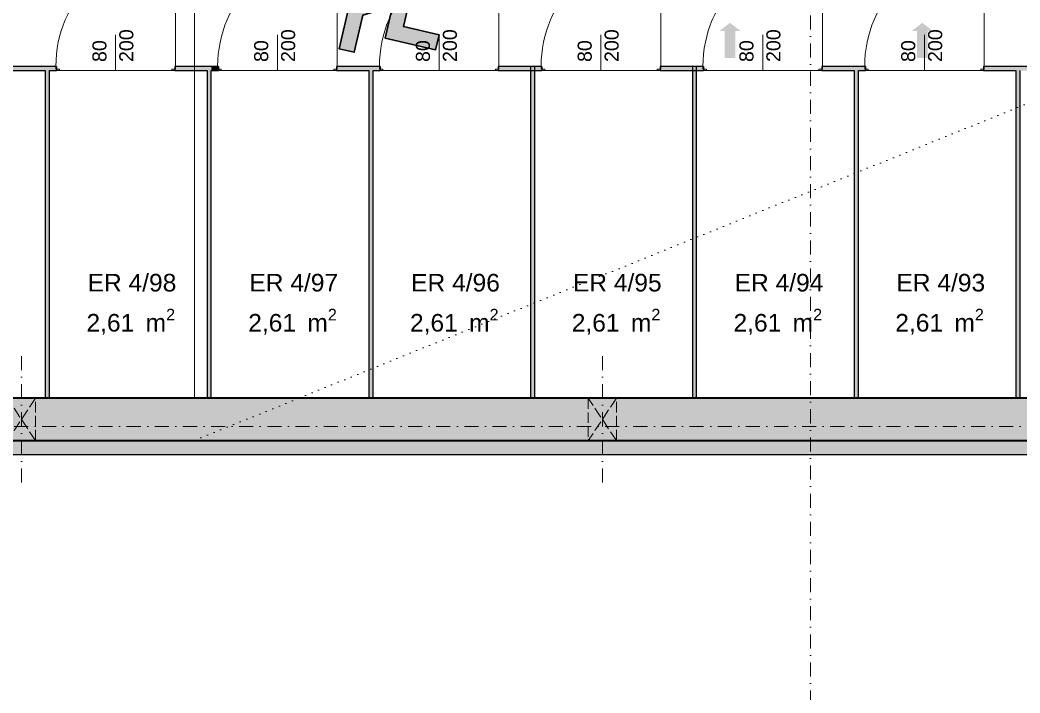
# Model space of a CAD drawing. Header units: millimetres. Extents: x 32522367 to 32638135, y 41424826 to 41540167.
# Drawn here: x 32566018 to 32573128, y 41509538 to 41514324 of the extents above; entities that cross this region are included whole.
import ezdxf
from ezdxf.enums import TextEntityAlignment as Align

# ---------------------------------------------------------------- set-up
doc = ezdxf.new("R2010")
doc.units = ezdxf.units.MM
for name, pattern in [('Achse', [0.2, 0.1, -0.05, 0, -0.05]), ('Punktlinie weit', [0.05, 0, -0.05]), ('Raster', [0.2, 0.1, -0.05, 0, -0.05]), ('Strichlinie eng', [0.1, 0.075, -0.025]), ('Untersicht', [0.1, 0.075, -0.025])]:
    doc.linetypes.add(name, pattern=pattern)
for name, color, linetype in [('000 Achsraster Haupt', 251, 'Continuous'), ('110 Wand Aussen', 251, 'Continuous'), ('120 Wand Innen tragend', 251, 'Continuous'), ('130 Wand Innen', 251, 'Continuous'), ('220 Bodenaufbau', 251, 'Continuous'), ('240 Unterdaemmung', 251, 'Continuous'), ('715 Lueftung', 251, 'Continuous'), ('811 Raum 2.Erschließung_ Nebenräume_Allg.räume_Technik', 251, 'Continuous'), ('955 Polierplan Beschriftung', 251, 'Continuous'), ('Archicad Tür-Marker', 251, 'Continuous'), ('Archicad Türen', 251, 'Continuous')]:
    doc.layers.add(name, color=color, linetype=linetype)
for name, color, linetype, lineweight in [('000 Achsraster Haupt_Stift_Nr__1', 251, 'Continuous', 13), ('110 Wand Aussen_Stift_Nr__1', 251, 'Continuous', 13), ('110 Wand Aussen_Stift_Nr__24', 251, 'Continuous', 13), ('110 Wand Aussen_Stift_Nr__29', 251, 'Continuous', 13), ('110 Wand Aussen_Stift_Nr__6', 251, 'Continuous', 13), ('110 Wand Aussen_Stift_Nr__7', 251, 'Continuous', 25), ('110 Wand Aussen_Stift_Nr__78', 251, 'Continuous', 13), ('110 Wand Aussen_Stift_Nr__8', 251, 'Continuous', 35), ('120 Wand Innen tragend_Stift_Nr__24', 251, 'Continuous', 13), ('120 Wand Innen tragend_Stift_Nr__8', 251, 'Continuous', 35), ('130 Wand Innen_Stift_Nr__26', 251, 'Continuous', 13), ('130 Wand Innen_Stift_Nr__7', 251, 'Continuous', 25), ('220 Bodenaufbau_Stift_Nr__6', 251, 'Continuous', 13), ('240 Unterdaemmung_Stift_Nr__6', 251, 'Continuous', 13), ('715 Lueftung_Stift_Nr__123', 251, 'Continuous', 13), ('955 Polierplan Beschriftung_Stift_Nr__1', 251, 'Continuous', 13), ('Archicad Raumstempel_Stift_Nr__1', 251, 'Continuous', 13), ('Archicad Tür-Marker_Stift_Nr__1', 251, 'Continuous', 13), ('Archicad Türen_Stift_Nr__1', 251, 'Continuous', 13), ('Archicad Türen_Stift_Nr__7', 251, 'Continuous', 25), ('Archicad Türen_Stift_Nr__8', 251, 'Continuous', 35)]:
    doc.layers.add(name, color=color, linetype=linetype, lineweight=lineweight)
doc.layers.add('E2_LEHR_MENSCH_NATIVE', color=112, linetype='Continuous', lineweight=35, true_color=0x20dd55)
doc.styles.add('ERSTELLTER_STIL_1', font='arial.ttf')

# ---------------------------------------------------------------- blocks, each defined once
blk = doc.blocks.new('ER 4_93__100', base_point=(45.4763, 60.2419))
at = {"layer": 'Archicad Raumstempel_Stift_Nr__1', "color": 7, "lineweight": 13, "insert": (45.1786, 60.2721), "char_height": 0.125, "attachment_point": 1, "rotation": 343.64009, "style": 'ERSTELLTER_STIL_1'}
blk.add_mtext('\\A1;{\\pql;\\pt0,0.05;\\fArial|b0|i0|c0|p0;\\W1.000000;2,61\\fArial|b0|i0|c0|p0;\\W1.000000;\\A1{\\H.66x;\\S^  ;}\\fArial|b0|i0|c0|p0;\\W1.000000; m\\fArial|b0|i0|c0|p0;\\W1.000000;\\A1{\\H.66x;\\S2^  ;}}', dxfattribs=at)
at = {"layer": 'Archicad Raumstempel_Stift_Nr__1', "color": 7, "lineweight": 13, "style": 'ERSTELLTER_STIL_1'}
for tag, p in [('ROOM_NAME', (45.2563, 60.5082)), ('DUMMY_890', (45.8209, 60.371)), ('DUMMY_891', (45.1871, 60.3012))]:
    blk.add_attdef(tag, text='', height=0.125, rotation=343.64009, dxfattribs=at).set_placement(p, align=Align.TOP_LEFT)
blk = doc.blocks.new('ER 4_94__101', base_point=(44.3729, 60.5658))
at = {"layer": 'Archicad Raumstempel_Stift_Nr__1', "color": 7, "lineweight": 13, "insert": (44.0751, 60.596), "char_height": 0.125, "attachment_point": 1, "rotation": 343.64009, "style": 'ERSTELLTER_STIL_1'}
blk.add_mtext('\\A1;{\\pql;\\pt0,0.05;\\fArial|b0|i0|c0|p0;\\W1.000000;2,61\\fArial|b0|i0|c0|p0;\\W1.000000;\\A1{\\H.66x;\\S^  ;}\\fArial|b0|i0|c0|p0;\\W1.000000; m\\fArial|b0|i0|c0|p0;\\W1.000000;\\A1{\\H.66x;\\S2^  ;}}', dxfattribs=at)
at = {"layer": 'Archicad Raumstempel_Stift_Nr__1', "color": 7, "lineweight": 13, "style": 'ERSTELLTER_STIL_1'}
for tag, p in [('ROOM_NAME', (44.1528, 60.8321)), ('DUMMY_890', (44.7175, 60.695)), ('DUMMY_891', (44.0837, 60.6251))]:
    blk.add_attdef(tag, text='', height=0.125, rotation=343.64009, dxfattribs=at).set_placement(p, align=Align.TOP_LEFT)
blk = doc.blocks.new('ER 4_95__102', base_point=(43.2695, 60.8897))
at = {"layer": 'Archicad Raumstempel_Stift_Nr__1', "color": 7, "lineweight": 13, "insert": (42.9717, 60.9199), "char_height": 0.125, "attachment_point": 1, "rotation": 343.64009, "style": 'ERSTELLTER_STIL_1'}
blk.add_mtext('\\A1;{\\pql;\\pt0,0.05;\\fArial|b0|i0|c0|p0;\\W1.000000;2,61\\fArial|b0|i0|c0|p0;\\W1.000000;\\A1{\\H.66x;\\S^  ;}\\fArial|b0|i0|c0|p0;\\W1.000000; m\\fArial|b0|i0|c0|p0;\\W1.000000;\\A1{\\H.66x;\\S2^  ;}}', dxfattribs=at)
at = {"layer": 'Archicad Raumstempel_Stift_Nr__1', "color": 7, "lineweight": 13, "style": 'ERSTELLTER_STIL_1'}
for tag, p in [('ROOM_NAME', (43.0494, 61.156)), ('DUMMY_890', (43.614, 61.0189)), ('DUMMY_891', (42.9802, 60.949))]:
    blk.add_attdef(tag, text='', height=0.125, rotation=343.64009, dxfattribs=at).set_placement(p, align=Align.TOP_LEFT)
blk = doc.blocks.new('ER 4_96__103', base_point=(42.166, 61.2136))
at = {"layer": 'Archicad Raumstempel_Stift_Nr__1', "color": 7, "lineweight": 13, "insert": (41.8682, 61.2438), "char_height": 0.125, "attachment_point": 1, "rotation": 343.64009, "style": 'ERSTELLTER_STIL_1'}
blk.add_mtext('\\A1;{\\pql;\\pt0,0.05;\\fArial|b0|i0|c0|p0;\\W1.000000;2,61\\fArial|b0|i0|c0|p0;\\W1.000000;\\A1{\\H.66x;\\S^  ;}\\fArial|b0|i0|c0|p0;\\W1.000000; m\\fArial|b0|i0|c0|p0;\\W1.000000;\\A1{\\H.66x;\\S2^  ;}}', dxfattribs=at)
at = {"layer": 'Archicad Raumstempel_Stift_Nr__1', "color": 7, "lineweight": 13, "style": 'ERSTELLTER_STIL_1'}
for tag, p in [('ROOM_NAME', (41.9459, 61.4799)), ('DUMMY_890', (42.5106, 61.3427)), ('DUMMY_891', (41.8768, 61.2729))]:
    blk.add_attdef(tag, text='', height=0.125, rotation=343.64009, dxfattribs=at).set_placement(p, align=Align.TOP_LEFT)
blk = doc.blocks.new('ER 4_97__104', base_point=(41.0626, 61.5376))
at = {"layer": 'Archicad Raumstempel_Stift_Nr__1', "color": 7, "lineweight": 13, "insert": (40.7648, 61.5677), "char_height": 0.125, "attachment_point": 1, "rotation": 343.64009, "style": 'ERSTELLTER_STIL_1'}
blk.add_mtext('\\A1;{\\pql;\\pt0,0.05;\\fArial|b0|i0|c0|p0;\\W1.000000;2,61\\fArial|b0|i0|c0|p0;\\W1.000000;\\A1{\\H.66x;\\S^  ;}\\fArial|b0|i0|c0|p0;\\W1.000000; m\\fArial|b0|i0|c0|p0;\\W1.000000;\\A1{\\H.66x;\\S2^  ;}}', dxfattribs=at)
at = {"layer": 'Archicad Raumstempel_Stift_Nr__1', "color": 7, "lineweight": 13, "style": 'ERSTELLTER_STIL_1'}
for tag, p in [('ROOM_NAME', (40.8425, 61.8039)), ('DUMMY_890', (41.4071, 61.6667)), ('DUMMY_891', (40.7734, 61.5969))]:
    blk.add_attdef(tag, text='', height=0.125, rotation=343.64009, dxfattribs=at).set_placement(p, align=Align.TOP_LEFT)
blk = doc.blocks.new('ER 4_98__105', base_point=(39.9592, 61.8615))
at = {"layer": 'Archicad Raumstempel_Stift_Nr__1', "color": 7, "lineweight": 13, "insert": (39.6614, 61.8917), "char_height": 0.125, "attachment_point": 1, "rotation": 343.64009, "style": 'ERSTELLTER_STIL_1'}
blk.add_mtext('\\A1;{\\pql;\\pt0,0.05;\\fArial|b0|i0|c0|p0;\\W1.000000;2,61\\fArial|b0|i0|c0|p0;\\W1.000000;\\A1{\\H.66x;\\S^  ;}\\fArial|b0|i0|c0|p0;\\W1.000000; m\\fArial|b0|i0|c0|p0;\\W1.000000;\\A1{\\H.66x;\\S2^  ;}}', dxfattribs=at)
at = {"layer": 'Archicad Raumstempel_Stift_Nr__1', "color": 7, "lineweight": 13, "style": 'ERSTELLTER_STIL_1'}
for tag, p in [('ROOM_NAME', (39.7391, 62.1278)), ('DUMMY_890', (40.3037, 61.9907)), ('DUMMY_891', (39.6699, 61.9208))]:
    blk.add_attdef(tag, text='', height=0.125, rotation=343.64009, dxfattribs=at).set_placement(p, align=Align.TOP_LEFT)
blk = doc.blocks.new('Zargentür 1-Fl 27')
at = {"layer": 'Archicad Türen_Stift_Nr__1', "color": 7, "linetype": 'Continuous', "lineweight": 13}
for p, q in [((0.47, 0), (0.47, 0.94)), ((-0.47, 0), (-0.53, 0)), ((-0.53, 0), (-0.53, -0.18)), ((-0.47, -0.035), (-0.47, 0)), ((0.47, -0.035), (0.47, 0)), ((0.47, 0), (0.53, 0)), ((0.53, 0), (0.53, -0.18)), ((-0.45, -0.035), (-0.47, -0.035)), ((-0.45, -0.18), (-0.45, -0.035)), ((0.45, -0.18), (0.45, -0.035)), ((0.45, -0.035), (0.47, -0.035)), ((-0.53, -0.18), (-0.47, -0.18)), ((-0.47, -0.18), (-0.45, -0.18)), ((0.47, -0.18), (0.45, -0.18)), ((0.53, -0.18), (0.47, -0.18))]:
    blk.add_line(p, q, dxfattribs=at)
at = {"layer": 'Archicad Türen_Stift_Nr__1', "color": 7, "linetype": 'Strichlinie eng', "lineweight": 13}
for p, q in [((-0.53, 0), (0.53, 0)), ((-0.53, -0.18), (0.53, -0.18))]:
    blk.add_line(p, q, dxfattribs=at)
at = {"layer": 'Archicad Türen_Stift_Nr__1', "color": 7, "linetype": 'Continuous', "lineweight": 13}
blk.add_arc((0.47, 0), 0.94, 90, 180, dxfattribs=at)
at = {"layer": 'Archicad Türen_Stift_Nr__8', "color": 7, "linetype": 'Continuous', "lineweight": 35}
for p, q in [((-0.53, 0), (-0.53, -0.18)), ((-0.53, 0), (-0.53, -0.18)), ((0.53, 0), (0.53, -0.18)), ((0.53, 0), (0.53, -0.18))]:
    blk.add_line(p, q, dxfattribs=at)
blk = doc.blocks.new('T Marker AUT 27_8')
at = {"layer": 'Archicad Tür-Marker_Stift_Nr__1', "color": 7, "linetype": 'Continuous', "lineweight": 13}
blk.add_line((0, 0.225), (0, -0.255), dxfattribs=at)
at = {"layer": 'Archicad Tür-Marker_Stift_Nr__1', "color": 7, "lineweight": 13, "style": 'ERSTELLTER_STIL_1'}
for tag, height, rotation, p in [('widthPrefix1st50_0', 0.1, 90, (0.0036, 0.0326)), ('widthPrefix1st50_1', 0.1, 90, (0.165, 0.0325)), ('DUMMY_269', 0.0667, 90, (-0.0631, 0.4956)), ('DUMMY_270', 0.0667, 90, (0.0983, 0.4956)), ('DUMMY_271', 0.1, 90, (0.0036, -0.2199)), ('DUMMY_273', 0.1, 90, (0.165, -0.2962)), ('DUMMY_272', 0.0667, 90, (-0.0631, -0.1)), ('DUMMY_274', 0.0667, 90, (0.0983, -0.1)), ('AC_SillPrefix_STUK', 0.075, 180, (0.2687, -0.3223)), ('DUMMY_268', 0.05, 180, (-0.2687, -0.3834))]:
    blk.add_attdef(tag, text='', height=height, rotation=rotation, dxfattribs=at).set_placement(p, align=Align.BOTTOM_LEFT)
blk = doc.blocks.new('Wand_1', base_point=(37.0043, 62.0087))
at = {"layer": '120 Wand Innen tragend_Stift_Nr__24', "linetype": 'Continuous', "lineweight": 13}
for points in [[(38.9412, 69.2461), (39.114, 69.1954), (39.1449, 69.301), (38.9722, 69.3517)], [(36.8315, 62.0594), (37.0043, 62.0087), (38.8154, 68.1783), (38.6427, 68.229)]]:
    blk.add_hatch(color=92, dxfattribs=at).paths.add_polyline_path(points)
at = {"layer": '120 Wand Innen tragend_Stift_Nr__8', "color": 7, "linetype": 'Continuous', "lineweight": 35}
for p, q in [((38.9412, 69.2461), (39.114, 69.1954)), ((38.6427, 68.229), (38.8154, 68.1783))]:
    blk.add_line(p, q, dxfattribs=at)
at = {"layer": '120 Wand Innen tragend_Stift_Nr__8', "color": 7, "linetype": 'Continuous', "lineweight": 35, "flags": 128}
for points in [[(38.9722, 69.3517), (38.9412, 69.2461)], [(39.114, 69.1954), (39.1449, 69.301)], [(38.5582, 67.9412), (38.3807, 67.3367)], [(38.5534, 67.286), (38.7309, 67.8905)], [(38.2822, 67.0009), (38.0484, 66.2045)], [(38.2211, 66.1538), (38.4549, 66.9502)], [(38.0061, 66.0605), (37.9272, 65.7919)], [(38.0999, 65.7412), (38.1788, 66.0098)], [(37.6737, 64.9283), (37.5442, 64.4869)], [(37.7169, 64.4362), (37.8464, 64.8776)], [(37.5019, 64.343), (37.316, 63.7097)], [(37.4887, 63.659), (37.6746, 64.2923)], [(37.147, 63.134), (36.9583, 62.4912)], [(37.131, 62.4405), (37.3197, 63.0833)]]:
    blk.add_lwpolyline(points, dxfattribs=at)
at = {"layer": 'Archicad Tür-Marker', "color": 7, "lineweight": 13}
ref = blk.add_blockref('T Marker AUT 27_8', (38.792, 68.7376), dxfattribs=dict(at, rotation=73.64008970396841))
ref.add_attrib('widthPrefix1st50', 'RBL106', dxfattribs={"layer": 'Archicad Tür-Marker_Stift_Nr__1', "color": 7, "lineweight": 13, "height": 0.1, "rotation": 343.64009, "style": 'ERSTELLTER_STIL_1'}).set_placement((38.3154, 68.9064), align=Align.BOTTOM_LEFT)
ref.add_attrib('widthPrefix1st50_1', 'RBL213', dxfattribs={"layer": 'Archicad Tür-Marker_Stift_Nr__1', "color": 7, "lineweight": 13, "height": 0.1, "rotation": 343.64009, "style": 'ERSTELLTER_STIL_1'}).set_placement((38.27, 68.7514), align=Align.BOTTOM_LEFT)
ref.add_attrib('AC_SillPrefix_STUK', 'STUK -1,32', dxfattribs={"layer": 'Archicad Tür-Marker_Stift_Nr__1', "color": 7, "lineweight": 13, "height": 0.075, "rotation": 73.64009, "style": 'ERSTELLTER_STIL_1'}).set_placement((39.1086, 68.2707), align=Align.BOTTOM_LEFT)
ref.add_attrib('DUMMY_271', '90', dxfattribs={"layer": 'Archicad Tür-Marker_Stift_Nr__1', "color": 7, "lineweight": 13, "height": 0.1, "rotation": 343.64009, "style": 'ERSTELLTER_STIL_1'}).set_placement((38.8869, 68.7386), align=Align.BOTTOM_LEFT)
ref.add_attrib('DUMMY_273', '200', dxfattribs={"layer": 'Archicad Tür-Marker_Stift_Nr__1', "color": 7, "lineweight": 13, "height": 0.1, "rotation": 343.64009, "style": 'ERSTELLTER_STIL_1'}).set_placement((38.8414, 68.5837), align=Align.BOTTOM_LEFT)
at = {"layer": 'Archicad Türen', "color": 7, "linetype": 'Continuous', "lineweight": 13, "rotation": 73.64008970396841}
blk.add_blockref('Zargentür 1-Fl 27', (38.792, 68.7376), dxfattribs=at)
blk = doc.blocks.new('Decke_9', base_point=(42.2185, 67.8776))
at = {"layer": '240 Unterdaemmung_Stift_Nr__6', "color": 7, "linetype": 'Strichlinie eng', "lineweight": 13, "flags": 128}
blk.add_lwpolyline([(42.2185, 67.8776), (40.2186, 61.0651), (59.1401, 55.5106), (61.14, 62.3231), (56.0066, 63.83), (44.8523, 67.1044)], close=True, dxfattribs=at)
blk = doc.blocks.new('Decke_16', base_point=(24.3313, 82.1748))
at = {"layer": '220 Bodenaufbau_Stift_Nr__6', "color": 7, "linetype": 'Continuous', "lineweight": 13, "flags": 128}
blk.add_lwpolyline([(59.3435, 55.1382), (36.9197, 61.7208), (37.2409, 62.8147), (35.5329, 63.316), (36.3329, 66.0411), (34.577, 66.5565), (35.7318, 70.4905), (29.7541, 72.2453), (27.0697, 63.1012), (28.6817, 62.628), (28.1015, 60.6514), (28.9938, 60.3894), (28.2727, 57.9331), (27.6682, 58.1105), (26.8711, 55.3951), (27.7443, 55.1388), (27.4133, 54.0114)], dxfattribs=at)
blk = doc.blocks.new('Decke_19', base_point=(41.8861, 66.7454))
at = {"layer": '240 Unterdaemmung_Stift_Nr__6', "color": 7, "linetype": 'Strichlinie eng', "lineweight": 13, "flags": 128}
blk.add_lwpolyline([(41.8861, 66.7454), (38.6717, 67.689), (37.0042, 62.0087), (40.2186, 61.0651)], close=True, dxfattribs=at)
blk = doc.blocks.new('Öffnung_68')
at = {"layer": '110 Wand Aussen_Stift_Nr__1', "color": 7, "linetype": 'Untersicht', "lineweight": 13}
for p, q in [((43.0971, 60.2201), (42.8207, 59.9886)), ((43.0126, 59.9322), (42.9052, 60.2764))]:
    blk.add_line(p, q, dxfattribs=at)
at = {"layer": '110 Wand Aussen_Stift_Nr__6', "color": 7, "linetype": 'Untersicht', "lineweight": 13, "flags": 128}
for points in [[(42.9052, 60.2764), (42.8207, 59.9886)], [(43.0126, 59.9322), (43.0971, 60.2201)]]:
    blk.add_lwpolyline(points, dxfattribs=at)
at = {"layer": '110 Wand Aussen_Stift_Nr__78', "color": 5, "linetype": 'Achse', "lineweight": 13}
blk.add_line((42.8322, 59.6725), (43.0857, 60.5361), dxfattribs=at)
at = {"layer": '110 Wand Aussen_Stift_Nr__8', "color": 7, "linetype": 'Continuous', "lineweight": 35, "flags": 128}
for points in [[(43.0971, 60.2201), (42.9052, 60.2764)], [(42.8207, 59.9886), (43.0126, 59.9322)]]:
    blk.add_lwpolyline(points, dxfattribs=at)
blk = doc.blocks.new('Öffnung_69')
at = {"layer": '110 Wand Aussen_Stift_Nr__1', "color": 7, "linetype": 'Untersicht', "lineweight": 13}
for p, q in [((39.0499, 61.0955), (38.9425, 61.4397)), ((39.1344, 61.3834), (38.858, 61.1519))]:
    blk.add_line(p, q, dxfattribs=at)
at = {"layer": '110 Wand Aussen_Stift_Nr__6', "color": 7, "linetype": 'Untersicht', "lineweight": 13, "flags": 128}
for points in [[(38.9425, 61.4397), (38.858, 61.1519)], [(39.0499, 61.0955), (39.1344, 61.3834)]]:
    blk.add_lwpolyline(points, dxfattribs=at)
at = {"layer": '110 Wand Aussen_Stift_Nr__78', "color": 5, "linetype": 'Achse', "lineweight": 13}
blk.add_line((38.8694, 60.8358), (39.1229, 61.6994), dxfattribs=at)
at = {"layer": '110 Wand Aussen_Stift_Nr__8', "color": 7, "linetype": 'Continuous', "lineweight": 35, "flags": 128}
for points in [[(39.1344, 61.3834), (38.9425, 61.4397)], [(38.858, 61.1519), (39.0499, 61.0955)]]:
    blk.add_lwpolyline(points, dxfattribs=at)
blk = doc.blocks.new('Wand_6', base_point=(59.3435, 55.1382))
at = {"layer": '110 Wand Aussen_Stift_Nr__24', "linetype": 'Continuous', "lineweight": 13}
blk.add_hatch(color=92, dxfattribs=at).paths.add_polyline_path([(59.1401, 55.5106), (37.1194, 61.9749), (37.0349, 61.687), (59.0556, 55.2227)])
at = {"layer": '110 Wand Aussen_Stift_Nr__29', "linetype": 'Continuous', "lineweight": 13}
blk.add_hatch(color=6, dxfattribs=at).paths.add_polyline_path([(59.3435, 55.1382), (37.1308, 61.6589), (37.1027, 61.5629), (59.3153, 55.0423)])
at = {"layer": '110 Wand Aussen_Stift_Nr__7', "color": 7, "linetype": 'Continuous', "lineweight": 25, "flags": 128}
blk.add_lwpolyline([(37.1027, 61.5629), (59.3153, 55.0423)], dxfattribs=at)
at = {"layer": '110 Wand Aussen_Stift_Nr__8', "color": 7, "linetype": 'Continuous', "lineweight": 35}
for p, q in [((39.0499, 61.0955), (42.8207, 59.9886)), ((43.0126, 59.9322), (50.2234, 57.8155))]:
    blk.add_line(p, q, dxfattribs=at)
at = {"layer": '110 Wand Aussen_Stift_Nr__8', "color": 7, "linetype": 'Continuous', "lineweight": 35, "flags": 128}
for points in [[(42.9052, 60.2764), (39.1344, 61.3834)], [(50.3079, 58.1033), (43.0971, 60.2201)]]:
    blk.add_lwpolyline(points, dxfattribs=at)
blk = doc.blocks.new('Blockrahmentür 1-Fl 27_3')
at = {"layer": 'Archicad Türen_Stift_Nr__1', "color": 7, "linetype": 'Continuous', "lineweight": 13}
for p, q in [((0.425, 0), (0.425, 0.85)), ((-0.425, -0.02), (-0.425, 0)), ((-0.425, 0), (-0.42, 0)), ((-0.42, 0), (-0.42, -0.03)), ((0.425, 0), (0.42, 0)), ((0.42, 0), (0.42, -0.03)), ((0.425, -0.02), (0.425, 0)), ((-0.4, -0.02), (-0.425, -0.02)), ((-0.42, -0.03), (-0.4, -0.03)), ((-0.4, -0.03), (-0.4, -0.02)), ((0.4, -0.03), (0.4, -0.02)), ((0.4, -0.02), (0.425, -0.02)), ((0.42, -0.03), (0.4, -0.03))]:
    blk.add_line(p, q, dxfattribs=at)
blk.add_arc((0.425, 0), 0.85, 90, 180, dxfattribs=at)
at = {"layer": 'Archicad Türen_Stift_Nr__7', "color": 7, "linetype": 'Continuous', "lineweight": 25}
for p, q in [((-0.42, 0), (-0.42, -0.03)), ((-0.42, 0), (-0.42, -0.03)), ((0.42, 0), (0.42, -0.03)), ((0.42, 0), (0.42, -0.03))]:
    blk.add_line(p, q, dxfattribs=at)
blk = doc.blocks.new('T Marker AUT 27_3')
at = {"layer": 'Archicad Tür-Marker_Stift_Nr__1', "color": 7, "linetype": 'Continuous', "lineweight": 13}
blk.add_line((0, -0.255), (0, 0), dxfattribs=at)
at = {"layer": 'Archicad Tür-Marker_Stift_Nr__1', "color": 7, "lineweight": 13, "style": 'ERSTELLTER_STIL_1'}
for tag, height, p in [('DUMMY_270', 0.1, (-0.165, 0.0026)), ('DUMMY_268', 0.1, (0.0264, 0.0026)), ('DUMMY_269', 0.0667, (0.0931, -0.1825)), ('DUMMY_271', 0.0667, (-0.0983, -0.2588))]:
    blk.add_attdef(tag, text='', height=height, rotation=270, dxfattribs=at).set_placement(p, align=Align.BOTTOM_LEFT)
blk = doc.blocks.new('Wand_173', base_point=(49.7972, 60.7128))
at = {"layer": '130 Wand Innen_Stift_Nr__26', "linetype": 'Continuous', "lineweight": 13}
for points in [[(39.6456, 63.6929), (39.6371, 63.6641), (39.9346, 63.5768), (39.943, 63.6056)], [(40.749, 63.369), (40.7406, 63.3402), (40.9613, 63.2754), (40.9697, 63.3042)], [(40.9985, 63.2957), (40.99, 63.2669), (41.038, 63.2529), (41.0465, 63.2817)], [(41.8525, 63.045), (41.844, 63.0163), (42.1415, 62.9289), (42.1499, 62.9577)], [(42.9559, 62.7211), (42.9474, 62.6923), (43.2449, 62.605), (43.2533, 62.6338)], [(44.0593, 62.3972), (44.0509, 62.3684), (44.3483, 62.2811), (44.3568, 62.3099)], [(45.1628, 62.0733), (45.1543, 62.0445), (45.4518, 61.9572), (45.4602, 61.986)], [(46.2662, 61.7494), (46.2578, 61.7206), (46.5552, 61.6333), (46.5637, 61.662)]]:
    blk.add_hatch(color=5, dxfattribs=at).paths.add_polyline_path(points)
at = {"layer": '130 Wand Innen_Stift_Nr__7', "color": 7, "linetype": 'Continuous', "lineweight": 25}
for p, q in [((39.943, 63.6056), (39.9346, 63.5768)), ((40.749, 63.369), (40.7406, 63.3402)), ((41.0465, 63.2817), (41.038, 63.2529)), ((41.8525, 63.045), (41.844, 63.0163)), ((42.1499, 62.9577), (42.1415, 62.9289)), ((42.9559, 62.7211), (42.9474, 62.6923)), ((43.2533, 62.6338), (43.2449, 62.605)), ((44.0593, 62.3972), (44.0509, 62.3684)), ((44.3568, 62.3099), (44.3483, 62.2811)), ((45.1628, 62.0733), (45.1543, 62.0445)), ((45.4602, 61.986), (45.4518, 61.9572)), ((46.2662, 61.7494), (46.2578, 61.7206))]:
    blk.add_line(p, q, dxfattribs=at)
at = {"layer": '130 Wand Innen_Stift_Nr__7', "color": 7, "linetype": 'Continuous', "lineweight": 25, "flags": 128}
for points in [[(39.6371, 63.6641), (39.8578, 63.5993)], [(39.943, 63.6056), (39.6456, 63.6929)], [(39.8866, 63.5909), (39.9346, 63.5768)], [(40.9697, 63.3042), (40.749, 63.369)], [(40.7406, 63.3402), (40.9613, 63.2754)], [(41.0465, 63.2817), (40.9985, 63.2957)], [(40.99, 63.2669), (41.038, 63.2529)], [(41.844, 63.0163), (42.0647, 62.9515)], [(42.1499, 62.9577), (41.8525, 63.045)], [(42.0935, 62.943), (42.1415, 62.9289)], [(43.2533, 62.6338), (42.9559, 62.7211)], [(42.9474, 62.6923), (43.2449, 62.605)], [(44.0509, 62.3684), (44.3483, 62.2811)], [(44.3568, 62.3099), (44.0593, 62.3972)], [(45.4602, 61.986), (45.1628, 62.0733)], [(45.1543, 62.0445), (45.375, 61.9797)], [(45.4038, 61.9713), (45.4518, 61.9572)], [(46.2578, 61.7206), (46.4784, 61.6558)], [(46.5637, 61.662), (46.2662, 61.7494)]]:
    blk.add_lwpolyline(points, dxfattribs=at)
at = {"layer": 'Archicad Tür-Marker', "color": 7, "lineweight": 13}
ref = blk.add_blockref('T Marker AUT 27_3', (40.3376, 63.4585), dxfattribs=dict(at, rotation=163.6400892099299))
ref.add_attrib('DUMMY_268', '80', dxfattribs={"layer": 'Archicad Tür-Marker_Stift_Nr__1', "color": 7, "lineweight": 13, "height": 0.1, "rotation": 73.64009, "style": 'ERSTELLTER_STIL_1'}).set_placement((40.3207, 63.5273), align=Align.BOTTOM_LEFT)
ref.add_attrib('DUMMY_270', '200', dxfattribs={"layer": 'Archicad Tür-Marker_Stift_Nr__1', "color": 7, "lineweight": 13, "height": 0.1, "rotation": 73.64009, "style": 'ERSTELLTER_STIL_1'}).set_placement((40.5043, 63.4734), align=Align.BOTTOM_LEFT)
ref = blk.add_blockref('T Marker AUT 27_3', (41.441, 63.1346), dxfattribs=dict(at, rotation=163.6400892099299))
ref.add_attrib('DUMMY_268', '80', dxfattribs={"layer": 'Archicad Tür-Marker_Stift_Nr__1', "color": 7, "lineweight": 13, "height": 0.1, "rotation": 73.64009, "style": 'ERSTELLTER_STIL_1'}).set_placement((41.4241, 63.2034), align=Align.BOTTOM_LEFT)
ref.add_attrib('DUMMY_270', '200', dxfattribs={"layer": 'Archicad Tür-Marker_Stift_Nr__1', "color": 7, "lineweight": 13, "height": 0.1, "rotation": 73.64009, "style": 'ERSTELLTER_STIL_1'}).set_placement((41.6078, 63.1495), align=Align.BOTTOM_LEFT)
ref = blk.add_blockref('T Marker AUT 27_3', (42.5444, 62.8106), dxfattribs=dict(at, rotation=163.6400892099299))
ref.add_attrib('DUMMY_268', '80', dxfattribs={"layer": 'Archicad Tür-Marker_Stift_Nr__1', "color": 7, "lineweight": 13, "height": 0.1, "rotation": 73.64009, "style": 'ERSTELLTER_STIL_1'}).set_placement((42.5275, 62.8795), align=Align.BOTTOM_LEFT)
ref.add_attrib('DUMMY_270', '200', dxfattribs={"layer": 'Archicad Tür-Marker_Stift_Nr__1', "color": 7, "lineweight": 13, "height": 0.1, "rotation": 73.64009, "style": 'ERSTELLTER_STIL_1'}).set_placement((42.7112, 62.8256), align=Align.BOTTOM_LEFT)
ref = blk.add_blockref('T Marker AUT 27_3', (43.6479, 62.4867), dxfattribs=dict(at, rotation=163.6400892099299))
ref.add_attrib('DUMMY_268', '80', dxfattribs={"layer": 'Archicad Tür-Marker_Stift_Nr__1', "color": 7, "lineweight": 13, "height": 0.1, "rotation": 73.64009, "style": 'ERSTELLTER_STIL_1'}).set_placement((43.631, 62.5556), align=Align.BOTTOM_LEFT)
ref.add_attrib('DUMMY_270', '200', dxfattribs={"layer": 'Archicad Tür-Marker_Stift_Nr__1', "color": 7, "lineweight": 13, "height": 0.1, "rotation": 73.64009, "style": 'ERSTELLTER_STIL_1'}).set_placement((43.8147, 62.5016), align=Align.BOTTOM_LEFT)
ref = blk.add_blockref('T Marker AUT 27_3', (44.7513, 62.1628), dxfattribs=dict(at, rotation=163.6400892099299))
ref.add_attrib('DUMMY_268', '80', dxfattribs={"layer": 'Archicad Tür-Marker_Stift_Nr__1', "color": 7, "lineweight": 13, "height": 0.1, "rotation": 73.64009, "style": 'ERSTELLTER_STIL_1'}).set_placement((44.7344, 62.2316), align=Align.BOTTOM_LEFT)
ref.add_attrib('DUMMY_270', '200', dxfattribs={"layer": 'Archicad Tür-Marker_Stift_Nr__1', "color": 7, "lineweight": 13, "height": 0.1, "rotation": 73.64009, "style": 'ERSTELLTER_STIL_1'}).set_placement((44.9181, 62.1777), align=Align.BOTTOM_LEFT)
ref = blk.add_blockref('T Marker AUT 27_3', (45.8548, 61.8389), dxfattribs=dict(at, rotation=163.6400892099299))
ref.add_attrib('DUMMY_268', '80', dxfattribs={"layer": 'Archicad Tür-Marker_Stift_Nr__1', "color": 7, "lineweight": 13, "height": 0.1, "rotation": 73.64009, "style": 'ERSTELLTER_STIL_1'}).set_placement((45.8379, 61.9077), align=Align.BOTTOM_LEFT)
ref.add_attrib('DUMMY_270', '200', dxfattribs={"layer": 'Archicad Tür-Marker_Stift_Nr__1', "color": 7, "lineweight": 13, "height": 0.1, "rotation": 73.64009, "style": 'ERSTELLTER_STIL_1'}).set_placement((46.0215, 61.8538), align=Align.BOTTOM_LEFT)
at = {"layer": 'Archicad Türen', "color": 7, "linetype": 'Continuous', "lineweight": 13, "rotation": 343.6400892099299}
for p in [(40.346, 63.4873), (41.4495, 63.1633), (42.5529, 62.8394), (43.6563, 62.5155), (44.7598, 62.1916), (45.8632, 61.8677)]:
    blk.add_blockref('Blockrahmentür 1-Fl 27_3', p, dxfattribs=at)
blk = doc.blocks.new('Wand_179', base_point=(45.8509, 59.4117))
at = {"layer": '130 Wand Innen_Stift_Nr__26', "linetype": 'Continuous', "lineweight": 13}
blk.add_hatch(color=5, dxfattribs=at).paths.add_polyline_path([(45.8509, 59.4117), (46.5072, 61.6473), (46.4784, 61.6558), (45.8222, 59.4201)])
at = {"layer": '130 Wand Innen_Stift_Nr__7', "color": 7, "linetype": 'Continuous', "lineweight": 25, "flags": 128}
for points in [[(46.4784, 61.6558), (45.8222, 59.4201)], [(45.8509, 59.4117), (46.5072, 61.6473)], [(45.8222, 59.4201), (45.8509, 59.4117)]]:
    blk.add_lwpolyline(points, dxfattribs=at)
blk = doc.blocks.new('Wand_181', base_point=(44.7475, 59.7356))
at = {"layer": '130 Wand Innen_Stift_Nr__26', "linetype": 'Continuous', "lineweight": 13}
blk.add_hatch(color=5, dxfattribs=at).paths.add_polyline_path([(44.7475, 59.7356), (45.4038, 61.9713), (45.375, 61.9797), (44.7187, 59.7441)])
at = {"layer": '130 Wand Innen_Stift_Nr__7', "color": 7, "linetype": 'Continuous', "lineweight": 25, "flags": 128}
for points in [[(45.375, 61.9797), (44.7187, 59.7441)], [(44.7475, 59.7356), (45.4038, 61.9713)], [(44.7187, 59.7441), (44.7475, 59.7356)]]:
    blk.add_lwpolyline(points, dxfattribs=at)
blk = doc.blocks.new('Wand_183', base_point=(43.6441, 60.0595))
at = {"layer": '130 Wand Innen_Stift_Nr__26', "linetype": 'Continuous', "lineweight": 13}
blk.add_hatch(color=5, dxfattribs=at).paths.add_polyline_path([(43.6441, 60.0595), (44.3088, 62.324), (44.28, 62.3324), (43.6153, 60.068)])
at = {"layer": '130 Wand Innen_Stift_Nr__7', "color": 7, "linetype": 'Continuous', "lineweight": 25, "flags": 128}
for points in [[(44.28, 62.3324), (43.6153, 60.068)], [(43.6441, 60.0595), (44.3088, 62.324)], [(44.3088, 62.324), (44.28, 62.3324)], [(43.6153, 60.068), (43.6441, 60.0595)]]:
    blk.add_lwpolyline(points, dxfattribs=at)
blk = doc.blocks.new('Wand_185', base_point=(42.5406, 60.3834))
at = {"layer": '130 Wand Innen_Stift_Nr__26', "linetype": 'Continuous', "lineweight": 13}
blk.add_hatch(color=5, dxfattribs=at).paths.add_polyline_path([(42.5406, 60.3834), (43.2053, 62.6478), (43.1766, 62.6563), (42.5118, 60.3918)])
at = {"layer": '130 Wand Innen_Stift_Nr__7', "color": 7, "linetype": 'Continuous', "lineweight": 25, "flags": 128}
for points in [[(43.1766, 62.6563), (42.5118, 60.3918)], [(42.5406, 60.3834), (43.2053, 62.6478)], [(43.2053, 62.6478), (43.1766, 62.6563)], [(42.5118, 60.3918), (42.5406, 60.3834)]]:
    blk.add_lwpolyline(points, dxfattribs=at)
blk = doc.blocks.new('Wand_187', base_point=(41.4372, 60.7074))
at = {"layer": '130 Wand Innen_Stift_Nr__26', "linetype": 'Continuous', "lineweight": 13}
blk.add_hatch(color=5, dxfattribs=at).paths.add_polyline_path([(41.4372, 60.7074), (42.0935, 62.943), (42.0647, 62.9515), (41.4084, 60.7158)])
at = {"layer": '130 Wand Innen_Stift_Nr__7', "color": 7, "linetype": 'Continuous', "lineweight": 25, "flags": 128}
for points in [[(42.0647, 62.9515), (41.4084, 60.7158)], [(41.4372, 60.7074), (42.0935, 62.943)], [(41.4084, 60.7158), (41.4372, 60.7074)]]:
    blk.add_lwpolyline(points, dxfattribs=at)
blk = doc.blocks.new('Wand_189', base_point=(40.3338, 61.0313))
at = {"layer": '130 Wand Innen_Stift_Nr__26', "linetype": 'Continuous', "lineweight": 13}
blk.add_hatch(color=5, dxfattribs=at).paths.add_polyline_path([(40.3338, 61.0313), (40.9985, 63.2957), (40.9697, 63.3042), (40.305, 61.0397)])
at = {"layer": '130 Wand Innen_Stift_Nr__7', "color": 7, "linetype": 'Continuous', "lineweight": 25, "flags": 128}
for points in [[(40.9613, 63.2754), (40.305, 61.0397)], [(40.9985, 63.2957), (40.9697, 63.3042)], [(40.3338, 61.0313), (40.99, 63.2669)], [(40.305, 61.0397), (40.3338, 61.0313)]]:
    blk.add_lwpolyline(points, dxfattribs=at)
blk = doc.blocks.new('Wand_191', base_point=(39.2303, 61.3552))
at = {"layer": '130 Wand Innen_Stift_Nr__26', "linetype": 'Continuous', "lineweight": 13}
blk.add_hatch(color=5, dxfattribs=at).paths.add_polyline_path([(39.2303, 61.3552), (39.8866, 63.5909), (39.8578, 63.5993), (39.2015, 61.3637)])
at = {"layer": '130 Wand Innen_Stift_Nr__7', "color": 7, "linetype": 'Continuous', "lineweight": 25, "flags": 128}
for points in [[(39.8578, 63.5993), (39.2015, 61.3637)], [(39.2303, 61.3552), (39.8866, 63.5909)], [(39.2015, 61.3637), (39.2303, 61.3552)]]:
    blk.add_lwpolyline(points, dxfattribs=at)
blk = doc.blocks.new('Etikett_25', base_point=(40.1341, 60.7772))
at = {"layer": '955 Polierplan Beschriftung_Stift_Nr__1', "color": 7, "linetype": 'Punktlinie weit', "lineweight": 13}
blk.add_line((40.1341, 60.7772), (61.5714, 62.9051), dxfattribs=at)
blk = doc.blocks.new('Etikett_33', base_point=(36.747, 61.7715))
at = {"layer": '955 Polierplan Beschriftung_Stift_Nr__1', "color": 7, "linetype": 'Punktlinie weit', "lineweight": 13}
blk.add_line((36.747, 61.7715), (41.8861, 66.7454), dxfattribs=at)
at = {"layer": '955 Polierplan Beschriftung_Stift_Nr__1', "color": 7, "lineweight": 13, "char_height": 0.11, "rotation": 44.06413, "line_spacing_factor": 0.929581, "style": 'ERSTELLTER_STIL_1'}
for s, insert, attachment_point in [('\\A1;{\\pql;\\fArial|b0|i0|c0|p0;\\W1.000000;RDOK\\fArial|b0|i0|c0|p0;\\W1.000000;\\fArial|b0|i0|c0|p0;\\W1.000000;-0,20\\fArial|b0|i0|c0|p0;\\W1.000000;\\A1{\\H.66x;\\S^  ;}\\fArial|b0|i0|c0|p0;\\W1.000000;\\fArial|b0|i0|c0|p0;\\W1.000000;\\P\\pql;\\fArial|b0|i0|c0|p0;\\W1.000000;RDUK\\fArial|b0|i0|c0|p0;\\W1.000000;\\fArial|b0|i0|c0|p0;\\W1.000000;-0,42\\fArial|b0|i0|c0|p0;\\W1.000000;\\A1{\\H.66x;\\S^  ;}\\fArial|b0|i0|c0|p0;\\W1.000000;\\fArial|b0|i0|c0|p0;\\W1.000000;}', (39.8719, 64.7898), 4), ('\\A1;{\\pqc;\\fArial|b0|i0|c0|p0;\\W1.000000;\\fArial|b0|i0|c0|p0;\\W1.000000;\\fArial|b0|i0|c0|p0;\\W1.000000;STB-Decke\\fArial|b0|i0|c0|p0;\\W1.000000;\\A1{\\H.66x;\\S^  ;}\\fArial|b0|i0|c0|p0;\\W1.000000;\\fArial|b0|i0|c0|p0;\\W1.000000;\\P\\pqc;\\fArial|b0|i0|c0|p0;\\W1.000000;d=\\fArial|b0|i0|c0|p0;\\W1.000000;\\fArial|b0|i0|c0|p0;\\W1.000000;0,22\\fArial|b0|i0|c0|p0;\\W1.000000;\\A1{\\H.66x;\\S^  ;}\\fArial|b0|i0|c0|p0;\\W1.000000;\\fArial|b0|i0|c0|p0;\\W1.000000;}', (38.8454, 63.7963), 5)]:
    blk.add_mtext(s, dxfattribs=dict(at, insert=insert, attachment_point=attachment_point))
blk = doc.blocks.new('Standard-Rastermarker_2')
at = {"layer": '000 Achsraster Haupt_Stift_Nr__1', "color": 7, "linetype": 'Raster', "lineweight": 13}
blk.add_line((1, 0), (27.537, 0), dxfattribs=at)
at = {"layer": '000 Achsraster Haupt_Stift_Nr__1', "color": 7, "lineweight": 13, "style": 'ERSTELLTER_STIL_1'}
for tag, p in [('AC_MarkerText_1_0', (-0.3593, -0.0343)), ('AC_MarkerText_1_1', (28.6777, -0.0343))]:
    blk.add_attdef(tag, text='', height=0.15, rotation=90, dxfattribs=at).set_placement(p, align=Align.TOP_CENTER)
blk = doc.blocks.new('Standard-Rastermarker_6')
at = {"layer": '000 Achsraster Haupt_Stift_Nr__1', "color": 7, "linetype": 'Raster', "lineweight": 13}
blk.add_line((1, 0), (57.5462, 0), dxfattribs=at)
at = {"layer": '000 Achsraster Haupt_Stift_Nr__1', "color": 7, "lineweight": 13, "style": 'ERSTELLTER_STIL_1'}
for tag, p in [('AC_MarkerText_1_0', (-0.25, 0.075)), ('AC_MarkerText_1_1', (58.7962, 0.075))]:
    blk.add_attdef(tag, text='', height=0.15, dxfattribs=at).set_placement(p, align=Align.TOP_CENTER)
blk = doc.blocks.new('Pfeil Gerade 27_6')
at = {"layer": '715 Lueftung_Stift_Nr__123', "linetype": 'Continuous', "lineweight": 13, "true_color": 0xe69900}
blk.add_hatch(color=42, dxfattribs=at).paths.add_polyline_path([(0.125, 0), (0.067, 0.0748), (0.067, 0.0376), (-0.125, 0.0376), (-0.125, -0.0376), (0.067, -0.0376), (0.067, -0.0748)])
blk = doc.blocks.new('98095500')
at = {"color": 18, "lineweight": 30, "true_color": 0x000000}
for points in [[(423921.7, 99168.8), (423956.8, 99168.8), (423956.8, 99202.9), (423984.5, 99214.5), (424033.7, 99214.5), (424053.8, 99178.3)], [(424040.2, 99170.9), (424025.2, 99196.7), (423999.7, 99196.8), (424026.2, 99150.3), (424026.2, 99110.9), (424070.2, 99110.9), (424070.2, 99092.3), (424007.5, 99092.3), (424007.5, 99131.7), (423975, 99113.1), (423975, 99067), (423956.5, 99067), (423956.5, 99122.4), (423990.5, 99141.9), (423975.1, 99168.8), (423975.1, 99150.2), (423921.7, 99150.3)]]:
    blk.add_lwpolyline(points, dxfattribs=at)
blk.add_circle((423963.6, 99225.9), 18.1, dxfattribs=at)
for centre, radius, start, end in [((424047.8, 99173.1), 7.96, 195.7299, 41.4005), ((423921.7, 99159.5), 9.27, 89.9849, 270.0151)]:
    blk.add_arc(centre, radius, start, end, dxfattribs=at)
blk = doc.blocks.new('750298750')
h = blk.add_hatch(color=3)
h.paths.add_polyline_path([(426943.6, 99576.9), (426968.1, 99576.8), (426982.5, 99552, 1.25347), (426995.6, 99559.2), (426976.3, 99594), (426929, 99594), (426902.3, 99582.8), (426902.3, 99550), (426868.6, 99550, 1), (426868.6, 99532.2), (426919.9, 99532.1), (426919.9, 99550), (426934.8, 99524.1), (426902.1, 99505.4), (426902.1, 99452.1), (426919.8, 99452.1), (426919.8, 99496.4), (426951.1, 99514.3), (426951.1, 99476.4), (427011.4, 99476.4), (427011.4, 99494.3), (426969.1, 99494.3), (426969.1, 99532.2)])
h.paths.add_polyline_path([(426891.5, 99604.9, 1), (426926.3, 99604.9, 1)])
at = {"xscale": 0.9619413167778113, "yscale": 0.9619413167778113, "zscale": 0.9619413167778113}
blk.add_blockref('98095500', (19080.8, 4155.4), dxfattribs=at)
blk = doc.blocks.new('E2_MOL_LEHRPERSON_ZENTRIERT')
blk.add_blockref('750298750', (-426935.5, -99537.2))

msp = doc.modelspace()

# ---------------------------------------------------------------- linework, layer by layer
at = {"layer": '811 Raum 2.Erschließung_ Nebenräume_Allg.räume_Technik', "color": 31, "linetype": 'Continuous', "lineweight": 0, "true_color": 0xffcc66, "flags": 128}
for points in [[(32563908.482, 41517553.725), (32563908.512, 41511633.531), (32576548.512, 41511633.595), (32576548.482, 41517553.589), (32570798.477, 41517553.559), (32570798.476, 41517703.558), (32569648.476, 41517703.553), (32568528.474, 41517703.546), (32568528.475, 41517555.672), (32567348.474, 41517555.669), (32566199.029, 41517555.679), (32566199.037, 41517553.75)], [(32565078.491, 41513963.52), (32565078.503, 41511633.53), (32566198.504, 41511633.536), (32566198.492, 41513963.526)], [(32566228.492, 41513963.543), (32566228.504, 41511633.553), (32567348.505, 41511633.559), (32567348.493, 41513963.549)], [(32567378.493, 41513963.534), (32567378.505, 41511633.542), (32568498.506, 41511633.547), (32568498.494, 41513963.539)], [(32568528.494, 41513963.466), (32568528.506, 41511633.476), (32569648.507, 41511633.481), (32569648.495, 41513963.472)], [(32569678.495, 41513963.534), (32569678.507, 41511633.541), (32570798.508, 41511633.547), (32570798.496, 41513963.539)], [(32570828.496, 41513963.566), (32570828.508, 41511633.572), (32571948.509, 41511633.578), (32571948.497, 41513963.572)], [(32571978.497, 41513963.572), (32571978.509, 41511633.576), (32573098.51, 41511633.582), (32573098.498, 41513963.578)]]:
    msp.add_lwpolyline(points, close=True, dxfattribs=at)

# ---------------------------------------------------------------- block references
at = {"layer": '000 Achsraster Haupt', "color": 7, "linetype": 'Continuous', "lineweight": 18, "xscale": 1000, "yscale": 1000, "zscale": 1000}
for name, p, rotation in [('Standard-Rastermarker_2', (32571638.391, 41535366.659), 270.0002954042531), ('Standard-Rastermarker_6', (32539163.286, 41511433.406), 0.0002954042531608)]:
    msp.add_blockref(name, p, dxfattribs=dict(at, rotation=rotation))
at = {"layer": '110 Wand Aussen', "color": 7, "lineweight": 35, "xscale": 1000, "yscale": 1000, "zscale": 1000, "rotation": 16.36019999999994}
msp.add_blockref('Wand_6', (32587278.485, 41511333.65), dxfattribs=at)
at = {"layer": '110 Wand Aussen', "color": 7, "linetype": 'Continuous', "lineweight": 13, "xscale": 1000, "yscale": 1000, "zscale": 1000, "rotation": 16.36019999999994}
for name in ['Öffnung_69', 'Öffnung_68']:
    msp.add_blockref(name, (32545868.865, 41441712.417), dxfattribs=at)
at = {"layer": '120 Wand Innen tragend', "color": 7, "lineweight": 35, "xscale": 1000, "yscale": 1000, "zscale": 1000, "rotation": 16.36019999999994}
msp.add_blockref('Wand_1', (32563908.512, 41511633.543), dxfattribs=at)
at = {"layer": '130 Wand Innen', "color": 7, "lineweight": 35, "xscale": 1000, "yscale": 1000, "zscale": 1000, "rotation": 16.36019999999994}
for name, p in [('Wand_173', (32576548.5, 41513993.595)), ('Wand_189', (32567378.505, 41511633.559)), ('Wand_185', (32569678.507, 41511633.482)), ('Wand_183', (32570828.508, 41511633.547)), ('Wand_191', (32566228.504, 41511633.536)), ('Wand_187', (32568528.506, 41511633.548)), ('Wand_181', (32571978.509, 41511633.569)), ('Wand_179', (32573128.51, 41511633.582))]:
    msp.add_blockref(name, p, dxfattribs=at)
at = {"layer": '220 Bodenaufbau', "color": 7, "linetype": 'Continuous', "lineweight": 13, "xscale": 1000, "yscale": 1000, "zscale": 1000, "rotation": 16.36019999999994}
msp.add_blockref('Decke_16', (32546068.423, 41527413.443), dxfattribs=at)
at = {"layer": '240 Unterdaemmung', "color": 7, "linetype": 'Strichlinie eng', "lineweight": 13, "xscale": 1000, "yscale": 1000, "zscale": 1000, "rotation": 16.36019999999994}
for name, p in [('Decke_9', (32567258.476, 41518733.543)), ('Decke_19', (32567258.482, 41517553.543))]:
    msp.add_blockref(name, p, dxfattribs=at)
at = {"layer": '715 Lueftung', "color": 7, "linetype": 'Continuous', "lineweight": 13, "xscale": 1000, "yscale": 1000, "zscale": 1000, "rotation": 90.00028921157721}
for p in [(32571066.22, 41514178.778), (32572432.754, 41514178.898)]:
    msp.add_blockref('Pfeil Gerade 27_6', p, dxfattribs=at)
at = {"layer": '811 Raum 2.Erschließung_ Nebenräume_Allg.räume_Technik', "color": 7, "linetype": 'Continuous', "lineweight": 13, "xscale": 1000, "yscale": 1000, "zscale": 1000, "rotation": 16.36019999999994}
for name, p, values in [('ER 4_98__105', (32566785.234, 41512324.627), {'ROOM_NAME': 'ER 4/98'}), ('ER 4_97__104', (32567935.235, 41512324.616), {'ROOM_NAME': 'ER 4/97'}), ('ER 4_96__103', (32569085.236, 41512324.55), {'ROOM_NAME': 'ER 4/96'}), ('ER 4_95__102', (32570235.237, 41512324.615), {'ROOM_NAME': 'ER 4/95'}), ('ER 4_94__101', (32571385.238, 41512324.646), {'ROOM_NAME': 'ER 4/94'}), ('ER 4_93__100', (32572535.238, 41512324.65), {'ROOM_NAME': 'ER 4/93'})]:
    msp.add_blockref(name, p, dxfattribs=at).add_auto_attribs(values)
at = {"layer": '955 Polierplan Beschriftung', "color": 7, "linetype": 'Continuous', "lineweight": 13, "xscale": 1000, "yscale": 1000, "zscale": 1000, "rotation": 16.36019999999994}
for name, p in [('Etikett_25', (32567258.514, 41511333.543)), ('Etikett_33', (32563728.514, 41511333.525))]:
    msp.add_blockref(name, p, dxfattribs=at)
at = {"layer": 'E2_LEHR_MENSCH_NATIVE', "color": 112, "true_color": 0x20dd55, "xscale": 6.107755025382402, "yscale": 6.107755025382402, "rotation": 346.9323015135687}
for p in [(32568604.788, 41514579.077), (32573657.342, 41514579.295)]:
    msp.add_blockref('E2_MOL_LEHRPERSON_ZENTRIERT', p, dxfattribs=at)

doc.saveas('drawing.dxf')
